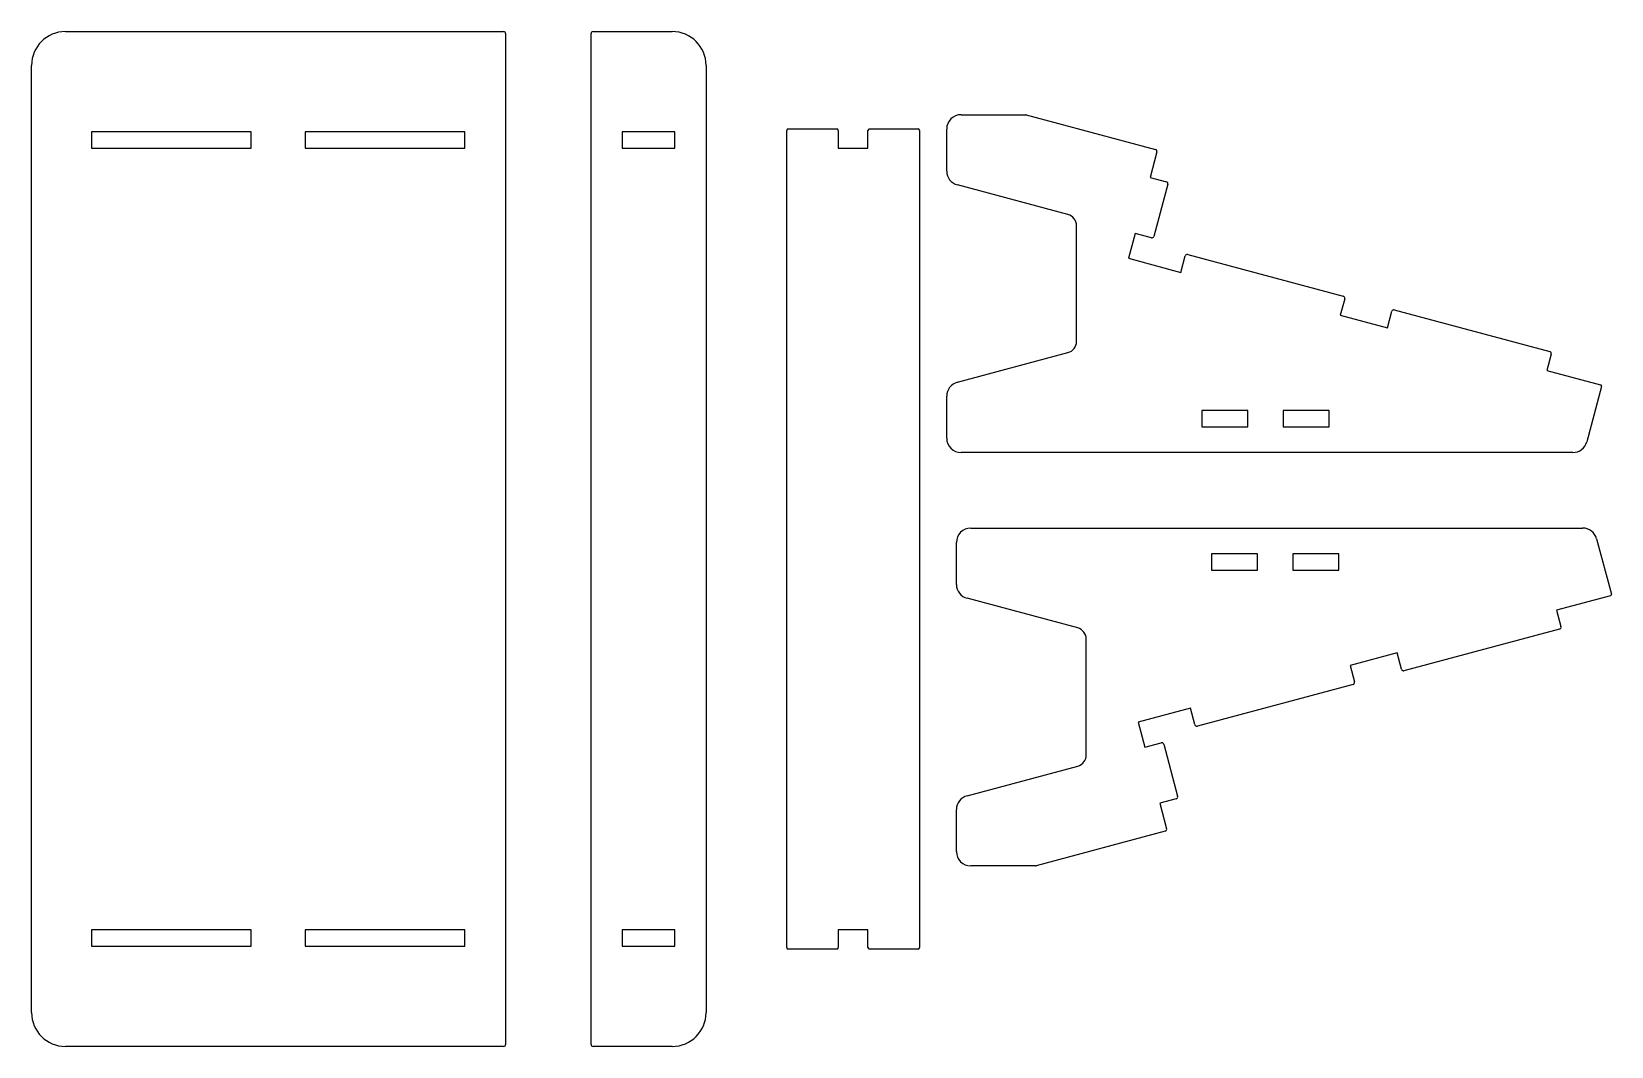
# Model space of a CAD drawing. Extents: x -136 to 107, y -78 to 78.
import ezdxf

# ---------------------------------------------------------------- set-up
doc = ezdxf.new("R2010")
doc.units = 0

msp = doc.modelspace()

# ---------------------------------------------------------------- linework, layer by layer
at = {"layer": '1', "color": 1}
for p, q in [((-131.286, 78.143), (-63.814, 78.143)), ((-50.045, 78.143), (-37.855, 78.143)), ((-63.501, 77.83), (-63.501, 15.038)), ((-50.357, -77.83), (-50.357, 77.83)), ((-136.499, -72.93), (-136.499, 72.93)), ((-32.643, 72.93), (-32.643, -55.215)), ((6.625, 65.349), (16.587, 65.349)), ((16.587, 65.349), (16.587, 65.349)), ((16.667, 65.338), (36.558, 60.009)), ((-102.709, 62.717), (-127.284, 62.717)), ((-127.284, 62.717), (-127.284, 60.213)), ((-102.709, 60.213), (-102.709, 62.717)), ((-92.73, 62.717), (-94.361, 62.717)), ((-94.361, 62.717), (-94.361, 60.213)), ((-69.786, 62.717), (-92.73, 62.717)), ((-69.786, 60.213), (-69.786, 62.717)), ((-37.463, 62.717), (-45.537, 62.717)), ((-45.537, 62.717), (-45.537, 60.213)), ((-37.463, 60.213), (-37.463, 62.717)), ((-20.212, -62.93), (-20.212, 62.93)), ((-20, 63.143), (-12.5, 63.143)), ((-12.288, 62.93), (-12.288, 60.213)), ((-7.713, 60.213), (-7.713, 62.93)), ((-7.5, 63.143), (0, 63.143)), ((0.213, 62.93), (0.213, -24.07)), ((4.412, 56.671), (4.412, 63.136)), ((-127.284, 60.213), (-104.34, 60.213)), ((-104.34, 60.213), (-102.709, 60.213)), ((-94.361, 60.213), (-69.786, 60.213)), ((-45.537, 60.213), (-42.97, 60.213)), ((-42.97, 60.213), (-37.463, 60.213)), ((-12.288, 60.213), (-7.713, 60.213)), ((36.779, 59.626), (35.722, 55.682)), ((23.087, 49.969), (6.052, 54.534)), ((35.722, 55.682), (38.251, 55.005)), ((38.472, 54.622), (36.324, 46.605)), ((24.412, 30.429), (24.412, 48.243)), ((33.413, 47.062), (32.385, 43.227)), ((35.941, 46.384), (33.413, 47.062)), ((41.525, 43.811), (65.48, 37.392)), ((32.385, 43.227), (40.465, 41.062)), ((40.465, 41.062), (41.142, 43.59)), ((65.701, 37.01), (65.024, 34.481)), ((65.024, 34.481), (72.266, 32.541)), ((72.266, 32.541), (72.943, 35.069)), ((73.326, 35.29), (73.326, 35.29)), ((73.326, 35.29), (97.281, 28.871)), ((6.052, 24.137), (23.087, 28.702)), ((97.502, 28.489), (96.825, 25.96)), ((96.825, 25.96), (105.11, 23.74)), ((4.412, 15.535), (4.412, 22)), ((105.26, 23.48), (102.977, 14.962)), ((50.787, 19.788), (43.713, 19.788)), ((43.713, 19.788), (43.713, 17.282)), ((50.787, 17.282), (50.787, 19.788)), ((63.287, 19.788), (56.213, 19.788)), ((56.213, 19.788), (56.213, 17.708)), ((63.287, 17.282), (63.287, 19.788)), ((43.713, 17.282), (49.297, 17.282)), ((49.297, 17.282), (50.787, 17.282)), ((56.213, 17.708), (56.213, 17.282)), ((56.213, 17.282), (57.703, 17.282)), ((57.703, 17.282), (63.287, 17.282)), ((-63.501, 15.038), (-63.501, -77.83)), ((55.252, 13.323), (6.625, 13.323)), ((100.841, 13.323), (55.252, 13.323)), ((8.125, 1.678), (57.713, 1.678)), ((57.713, 1.678), (102.341, 1.678)), ((104.477, 0.038), (106.76, -8.48)), ((5.912, -7), (5.912, -0.535)), ((49.92, -2.283), (45.213, -2.283)), ((45.213, -2.283), (45.213, -4.787)), ((52.287, -2.283), (49.92, -2.283)), ((52.287, -4.787), (52.287, -2.283)), ((59.177, -2.283), (57.713, -2.283)), ((57.713, -2.283), (57.713, -4.787)), ((64.787, -2.283), (59.177, -2.283)), ((64.787, -4.787), (64.787, -2.283)), ((45.213, -4.787), (52.287, -4.787)), ((57.713, -4.787), (64.787, -4.787)), ((24.587, -13.702), (7.552, -9.137)), ((106.61, -8.74), (98.325, -10.96)), ((98.325, -10.96), (99.002, -13.489)), ((98.781, -13.871), (74.826, -20.29)), ((25.912, -33.243), (25.912, -15.429)), ((73.766, -17.541), (66.524, -19.481)), ((74.443, -20.069), (73.766, -17.541)), ((66.524, -19.481), (67.201, -22.01)), ((74.826, -20.29), (74.826, -20.29)), ((0.213, -24.07), (0.213, -62.93)), ((66.98, -22.392), (43.025, -28.811)), ((41.965, -26.062), (33.885, -28.227)), ((42.642, -28.59), (41.965, -26.062)), ((33.885, -28.227), (34.913, -32.062)), ((34.913, -32.062), (37.441, -31.384)), ((37.824, -31.605), (39.972, -39.622)), ((7.552, -39.534), (24.587, -34.969)), ((39.751, -40.005), (37.222, -40.682)), ((37.222, -40.682), (38.279, -44.626)), ((5.912, -48.136), (5.912, -41.671)), ((38.058, -45.009), (18.167, -50.338)), ((18.087, -50.349), (8.125, -50.349)), ((18.087, -50.349), (18.087, -50.349)), ((-32.643, -55.215), (-32.643, -72.93)), ((-105.243, -60.213), (-127.284, -60.213)), ((-127.284, -60.213), (-127.284, -62.717)), ((-102.709, -60.213), (-105.243, -60.213)), ((-102.709, -62.717), (-102.709, -60.213)), ((-92.73, -60.213), (-94.361, -60.213)), ((-94.361, -60.213), (-94.361, -62.717)), ((-69.786, -60.213), (-92.73, -60.213)), ((-69.786, -62.717), (-69.786, -60.213)), ((-40.03, -60.213), (-45.537, -60.213)), ((-45.537, -60.213), (-45.537, -62.717)), ((-37.463, -60.213), (-40.03, -60.213)), ((-37.463, -62.717), (-37.463, -60.213)), ((-7.713, -60.213), (-12.288, -60.213)), ((-12.288, -60.213), (-12.288, -62.93)), ((-7.713, -62.93), (-7.713, -60.213)), ((-127.284, -62.717), (-102.709, -62.717)), ((-94.361, -62.717), (-69.786, -62.717)), ((-45.537, -62.717), (-37.463, -62.717)), ((-12.5, -63.143), (-20, -63.143)), ((0, -63.143), (-7.5, -63.143)), ((-63.814, -78.143), (-131.286, -78.143)), ((-37.855, -78.143), (-50.045, -78.143))]:
    msp.add_line(p, q, dxfattribs=at)
for centre, radius, start, end in [((-131.286, 72.93), 5.213, 90, 180), ((-63.814, 77.83), 0.313, 0, 90), ((-50.045, 77.83), 0.313, 90, 180), ((-37.855, 72.93), 5.212, 0, 90), ((6.625, 63.136), 2.213, 90, 180), ((16.587, 65.036), 0.312, 75.01578, 89.96922), ((-20, 62.93), 0.213, 90, 180), ((-12.5, 62.93), 0.212, 0, 90), ((-7.5, 62.93), 0.213, 90, 180), ((0, 62.93), 0.213, 0, 90), ((36.477, 59.707), 0.312, -15.02523, 75.01514), ((6.625, 56.671), 2.212, -179.99911, -104.99954), ((38.17, 54.703), 0.313, -15.00485, 74.99803), ((22.625, 48.243), 1.788, -0.00135, 74.9973), ((36.022, 46.686), 0.313, -105.00553, -15.0035), ((41.444, 43.509), 0.313, 74.99515, 164.99668), ((65.399, 37.09), 0.313, -15.00418, 74.99668), ((73.245, 34.988), 0.312, 75.03939, 164.99375), ((22.625, 30.429), 1.787, -74.99846, -0.00067), ((97.2, 28.569), 0.313, -15.00488, 74.99794), ((6.625, 22), 2.213, 105.00057, -179.99916), ((105.055, 23.535), 0.212, -15.00469, 74.99968), ((6.625, 15.535), 2.213, 180, -90), ((100.84, 15.535), 2.212, -89.98439, -14.99041), ((8.125, -0.535), 2.213, 90, 180), ((102.34, -0.535), 2.212, 14.99158, 89.98597), ((8.125, -7), 2.212, -179.99998, -105.00004), ((106.555, -8.535), 0.213, -74.99975, 15.00445), ((24.125, -15.429), 1.787, 0.00067, 74.99847), ((98.7, -13.569), 0.313, -74.99213, 15.00488), ((74.745, -19.988), 0.312, -164.9839, -75.0393), ((66.899, -22.09), 0.313, -74.99082, 15.00451), ((42.944, -28.509), 0.313, -164.99092, -74.99515), ((37.522, -31.686), 0.313, 15.00893, 105.00562), ((24.125, -33.243), 1.788, -74.9973, 0.00122), ((8.125, -41.671), 2.212, 104.99954, 179.99921), ((39.67, -39.703), 0.313, -74.99092, 15.00485), ((37.977, -44.707), 0.312, -75.01514, 15.02523), ((8.125, -48.136), 2.213, 180, -90), ((18.087, -50.036), 0.312, -89.96922, -75.0051), ((-20, -62.93), 0.212, 180, -90), ((-12.5, -62.93), 0.213, -90, 0), ((-7.5, -62.93), 0.213, 180, -90), ((0, -62.93), 0.213, -90, 0), ((-131.286, -72.93), 5.213, 180, -90), ((-37.855, -72.93), 5.213, -90, 0), ((-63.814, -77.83), 0.313, -90, 0), ((-50.045, -77.83), 0.313, 180, -90)]:
    msp.add_arc(centre, radius, start, end, dxfattribs=at)

doc.saveas('drawing.dxf')
